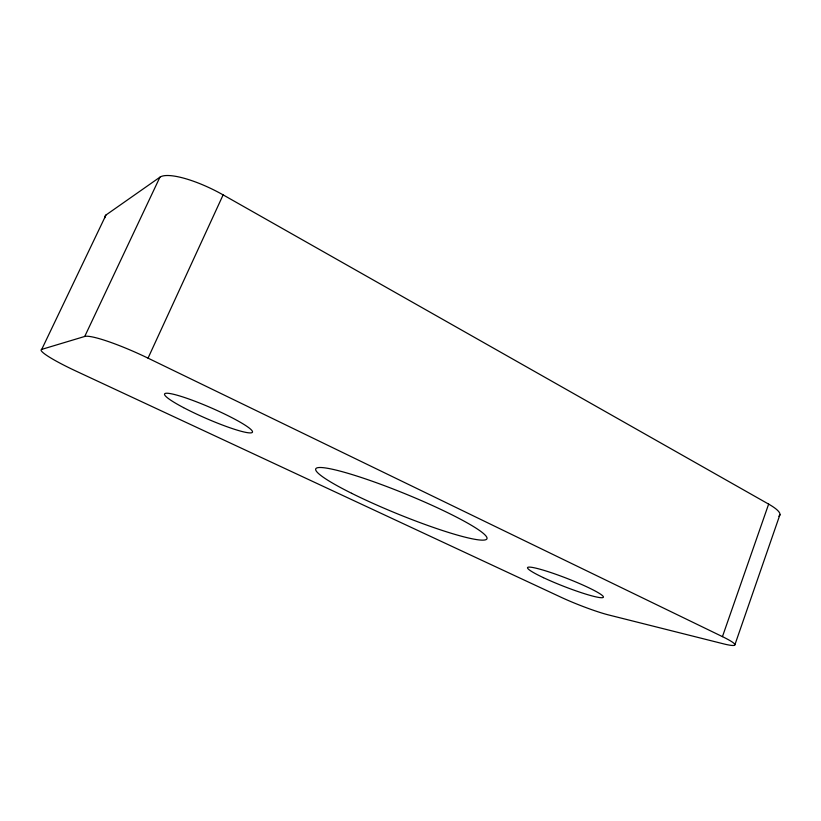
<?xml version="1.0" encoding="UTF-8"?>
<svg xmlns="http://www.w3.org/2000/svg" width="821" height="821" viewBox="0 0 821 821"><rect width="100%" height="100%" fill="white"/><g stroke="black" fill="none" stroke-linecap="round" stroke-linejoin="round"><path stroke-width="1.23" d="M734.918 644.721L779.95 514.654M722.449 636.634L768.641 504.115L223.127 194.885A54.032 14.604 26.3 0 0 159.921 177.192L105.991 214.999L41.727 349.377A47.054 5.224 24.1 0 0 75.686 370.938L561.215 597.329A36.976 3.489 21.3 0 0 608.618 614.95L723.168 643.756A43.297 4.505 20.6 0 0 722.449 636.634L148.037 358.151A55.469 7.461 24.2 0 0 84.727 336.456L41.727 349.377M148.037 358.151L223.127 194.885M84.727 336.456L159.921 177.192M768.641 504.115A42.405 8.918 18.9 0 1 778.801 516.214M104.924 217.709A46.017 10.314 26 0 1 105.991 214.999M351.614 493.288A92.516 10.745 22.2 0 0 486.668 539.181A92.516 10.745 22.2 0 0 365.591 478.93A92.516 10.745 22.2 0 0 351.614 493.288M543.43 577.666A40.742 4.279 21.3 0 0 603.271 597.38A40.742 4.279 21.3 0 0 549.649 572.155A40.742 4.279 21.3 0 0 543.43 577.666M183.545 407.627A47.895 5.829 23.5 0 0 252.396 432.277A47.895 5.829 23.5 0 0 189.702 399.293A47.895 5.829 23.5 0 0 183.545 407.627"/></g></svg>
